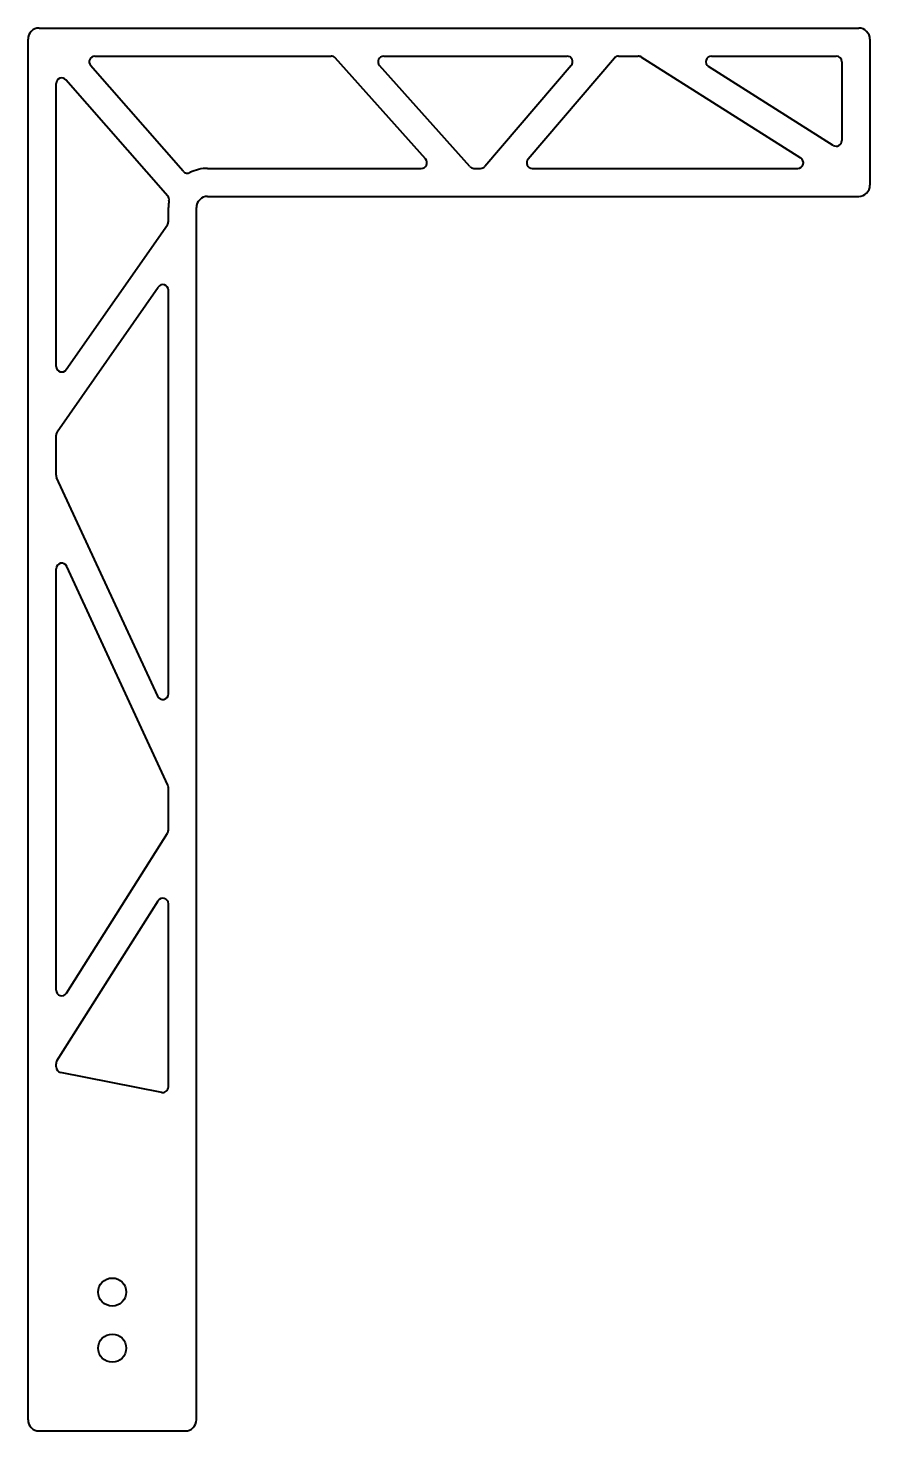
# Model space of a CAD drawing. Header units: millimetres. Extents: x -4.1 to 10.9, y -1.7 to 23.3.
import ezdxf

# ---------------------------------------------------------------- set-up
doc = ezdxf.new("R2010")
doc.units = ezdxf.units.MM
doc.layers.add('Visible', color=7, linetype='Continuous', lineweight=40)

msp = doc.modelspace()

# ---------------------------------------------------------------- linework, layer by layer
at = {"layer": 'Visible'}
for p, q in [((-3.925, 23.299), (10.675, 23.299)), ((-4.125, -1.501), (-4.125, 23.099)), ((10.875, 23.099), (10.875, 20.499)), ((-2.934, 22.799), (1.274, 22.799)), ((2.956, 20.966), (1.348, 22.766)), ((2.212, 22.799), (5.478, 22.799)), ((6.322, 22.764), (4.784, 20.964)), ((6.398, 22.799), (6.744, 22.799)), ((9.642, 20.983), (6.798, 22.783)), ((8.053, 22.799), (10.275, 22.799)), ((-1.36, 20.748), (-3.01, 22.633)), ((3.746, 20.832), (2.138, 22.632)), ((5.554, 22.634), (4.015, 20.834)), ((10.222, 21.208), (8, 22.614)), ((10.375, 22.699), (10.375, 21.293)), ((-3.625, 17.27), (-3.625, 22.31)), ((-1.637, 20.305), (-3.449, 22.376)), ((-0.925, 20.799), (2.882, 20.799)), ((3.82, 20.799), (3.939, 20.799)), ((4.86, 20.799), (9.589, 20.799)), ((-0.925, 20.299), (10.675, 20.299)), ((-1.625, 19.851), (-1.625, 20.099)), ((-1.125, -1.501), (-1.125, 20.099)), ((-3.443, 17.213), (-1.643, 19.793)), ((-3.607, 16.104), (-1.807, 18.684)), ((-1.625, 11.434), (-1.625, 18.627)), ((-3.625, 15.334), (-3.625, 16.047)), ((-1.815, 11.392), (-3.615, 15.292)), ((-3.625, 6.154), (-3.625, 13.663)), ((-1.634, 9.806), (-3.434, 13.705)), ((-1.625, 9.004), (-1.625, 9.764)), ((-3.44, 6.101), (-1.64, 8.951)), ((-3.609, 4.896), (-1.809, 7.747)), ((-1.625, 4.43), (-1.625, 7.693)), ((-3.625, 4.786), (-3.625, 4.843)), ((-1.744, 4.331), (-3.544, 4.688)), ((-3.925, -1.701), (-1.325, -1.701))]:
    msp.add_line(p, q, dxfattribs=at)
for centre in [(-2.625, 0.774), (-2.625, -0.226)]:
    msp.add_circle(centre, 0.25, dxfattribs=at)
for centre, radius, start, end in [((-3.925, 23.099), 0.2, 90, 180), ((10.675, 23.099), 0.2, 0, 90), ((-2.934, 22.699), 0.1, 90, 221.1859), ((1.274, 22.699), 0.1, 41.7768, 90), ((2.212, 22.699), 0.1, 90, 221.7768), ((5.478, 22.699), 0.1, 319.4858, 90), ((6.398, 22.699), 0.1, 90, 139.4858), ((6.744, 22.699), 0.1, 57.6748, 90), ((8.053, 22.699), 0.1, 90, 237.6748), ((10.275, 22.699), 0.1, 0, 90), ((-3.525, 22.31), 0.1, 41.1859, 180), ((10.275, 21.293), 0.1, 237.6748, 0), ((-0.925, 20.099), 0.7, 90, 116.7465), ((2.882, 20.899), 0.1, 270, 41.7768), ((3.82, 20.899), 0.1, 221.7768, 270), ((3.939, 20.899), 0.1, 270, 319.4858), ((4.86, 20.899), 0.1, 139.4858, 270), ((9.589, 20.899), 0.1, 270, 57.6748), ((-1.285, 20.813), 0.1, 221.1859, 296.7465), ((-1.712, 20.239), 0.1, 349.9154, 41.1859), ((-0.925, 20.099), 0.2, 90, 180), ((10.675, 20.499), 0.2, 270, 0), ((-0.925, 20.099), 0.7, 169.9154, 180), ((-1.725, 19.851), 0.1, 325.1016, 0), ((-1.725, 18.627), 0.1, 0, 145.1016), ((-3.525, 17.27), 0.1, 180, 325.1016), ((-3.525, 16.047), 0.1, 145.1016, 180), ((-3.525, 15.334), 0.1, 180, 204.7774), ((-3.525, 13.663), 0.1, 24.7774, 180), ((-1.725, 11.434), 0.1, 204.7774, 0), ((-1.725, 9.764), 0.1, 0, 24.7774), ((-1.725, 9.004), 0.1, 327.7269, 0), ((-1.725, 7.693), 0.1, 0, 147.7269), ((-3.525, 6.154), 0.1, 180, 327.7269), ((-3.525, 4.843), 0.1, 147.7269, 180), ((-3.525, 4.786), 0.1, 180, 258.7886), ((-1.725, 4.43), 0.1, 258.7886, 0), ((-3.925, -1.501), 0.2, 180, 270), ((-1.325, -1.501), 0.2, 270, 0)]:
    msp.add_arc(centre, radius, start, end, dxfattribs=at)

doc.saveas('drawing.dxf')
